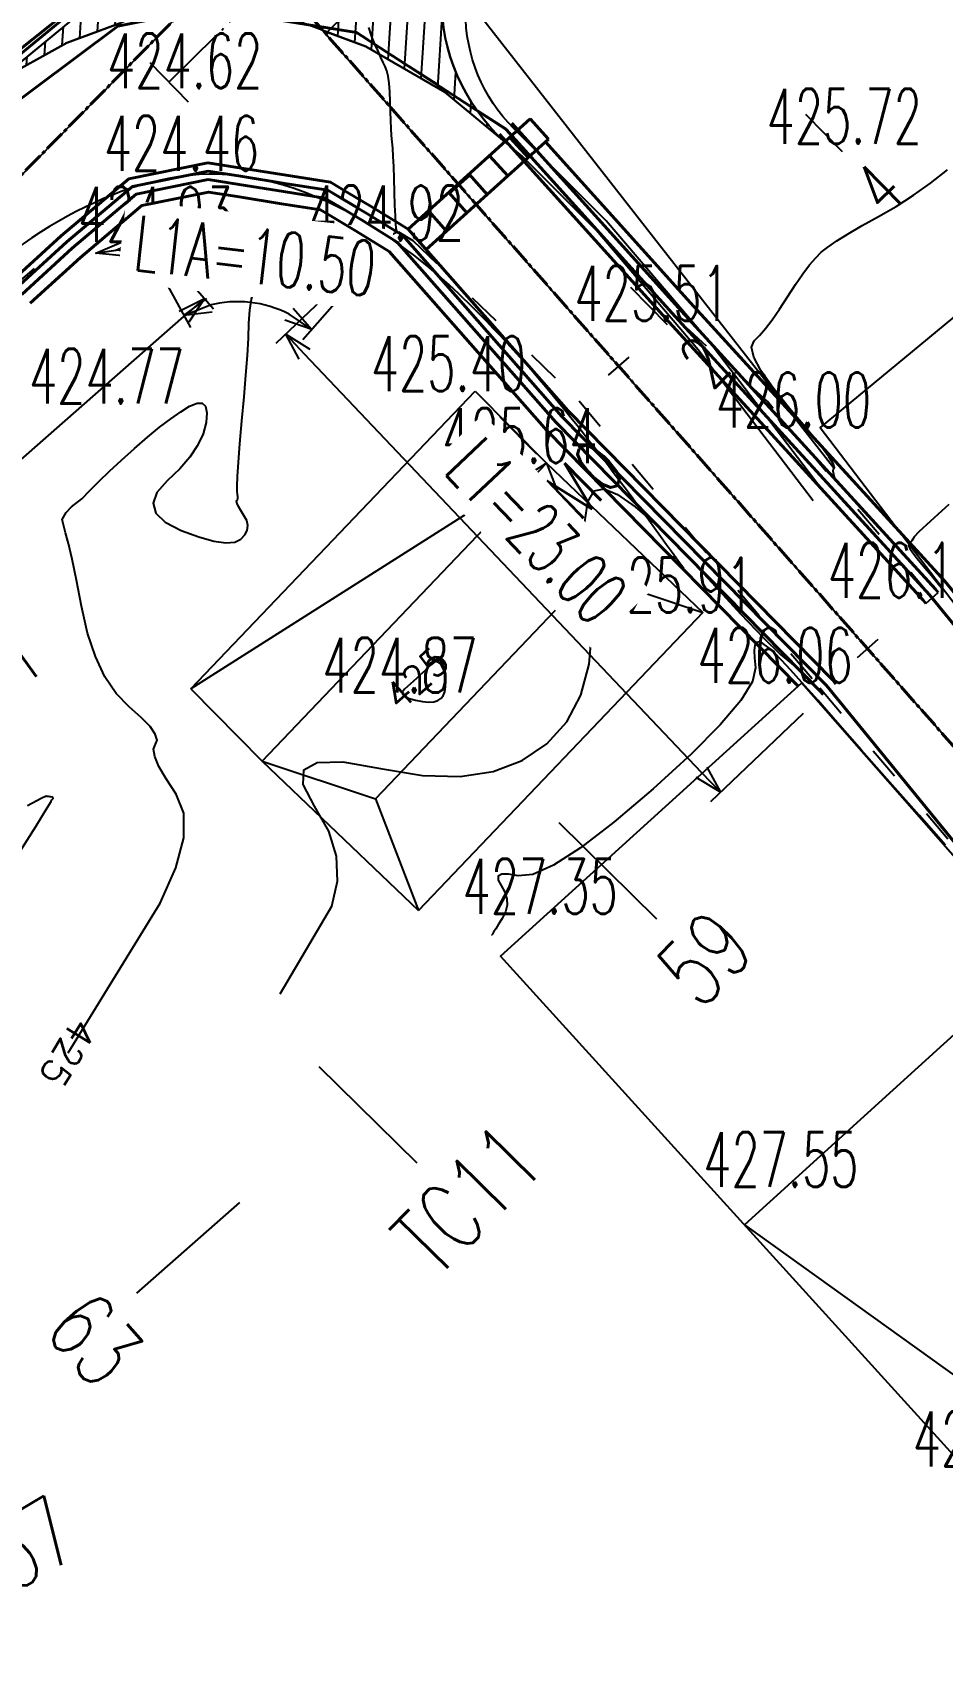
# Model space of a CAD drawing. Header units: centimetres. Extents: x 556321 to 560034, y 1839250 to 1840516.
# Drawn here: x 557188.5 to 557221.6, y 1839309.8 to 1839369.5 of the extents above; entities that cross this region are included whole.
import ezdxf
from ezdxf.enums import TextEntityAlignment as Align

# ---------------------------------------------------------------- set-up
doc = ezdxf.new("R2010")
doc.units = ezdxf.units.CM
doc.header["$MEASUREMENT"] = 0
for name, pattern in [('ACAD_ISO03W100', [30, 12, -18]), ('ACAD_ISO04W100', [30, 24, -3, 0, -3]), ('CENTER2', [1.125, 0.75, -0.125, 0.125, -0.125])]:
    doc.linetypes.add(name, pattern=pattern)
for name, color, linetype in [('4', 21, 'Continuous'), ('bo via', 23, 'Continuous'), ('bovia', 1, 'Continuous'), ('CAO DO AN', 6, 'Continuous'), ('cao do Hien Trang', 6, 'Continuous'), ('cao do3', 2, 'Continuous'), ('DO', 1, 'Continuous'), ('Duong nhua Cu', 33, 'Continuous'), ('ENTPLINETUYEN', 1, 'Continuous'), ('H1_DongMuc', 3, 'Continuous'), ('H1_DongMuc_Con', 3, 'Continuous'), ('Line1', 40, 'Continuous'), ('pha1', 4, 'Continuous'), ('sh', 4, 'Continuous'), ('SH1', 4, 'Continuous'), ('T', 20, 'Continuous'), ('ThongSoTuyen_TuyenPDP', 7, 'Continuous'), ('Tim tuyen', 1, 'Continuous'), ('TUYEN', 7, 'Continuous'), ('vuot', 7, 'Continuous')]:
    doc.layers.add(name, color=color, linetype=linetype)
doc.styles.add('2D', font='vnsimple.shx', dxfattribs={"width": 0.6})
doc.styles.get("Standard").update_dxf_attribs({"font": 'Vnsimple.shx', "width": 0.7, "height": 2})
doc.linetypes.add('FENCELINE2', pattern='A,0.25,-0.1,[132,ltypeshp.shx,S=0.1,R=0,X=-0.1,Y=0],-0.1,1', length=1.45)
doc.linetypes.add('HANG RAO GAI', pattern='A,0.5,-0.2,["X",Standard,S=0.1,R=0,X=-0.1,Y=-0.05],-0.2', length=0.9)
doc.linetypes.add('ZIGZAG', pattern='A,0.0001,-0.2,[131,ltypeshp.shx,S=0.2,R=0,X=-0.2,Y=0],-0.4,[131,ltypeshp.shx,S=0.2,R=180,X=0.2,Y=0],-0.2', length=0.8001)
doc.dimstyles.new('D1000 bv', dxfattribs={"dimtxt": 2, "dimasz": 1, "dimexe": 0.5, "dimexo": 1, "dimgap": 0.7, "dimtad": 1, "dimzin": 0, "dimdsep": 46, "dimtxsty": '2D', "dimblk": 'OPEN30', "dimcen": 0, "dimdle": 0.7, "dimclrd": 7, "dimclre": 7, "dimclrt": 3, "dimadec": 0, "dimazin": 2, "dimtfac": 0.3478260869565218, "dimtix": 1, "dimtofl": 0, "dimtmove": 0, "dimatfit": 3, "dimldrblk": 'OPEN30', "dimfxl": 0, "dimtolj": 1, "dimtzin": 0, "dimarcsym": 0})
doc.dimstyles.get("Standard").update_dxf_attribs({"dimtxt": 0.18, "dimasz": 0.18, "dimexe": 0.18, "dimexo": 0.0625, "dimgap": 0.09, "dimtad": 0, "dimtih": 1, "dimtoh": 1, "dimdec": 4, "dimzin": 0, "dimdsep": 46, "dimtxsty": 'Standard', "dimcen": 0.09, "dimadec": 0, "dimazin": 0, "dimtfac": 1, "dimtdec": 4, "dimtofl": 0, "dimtmove": 0, "dimatfit": 3, "dimfxl": 0, "dimtolj": 1, "dimtzin": 0, "dimarcsym": 0})
pattern_1 = [(45, (1641.697914564794, 1656.861475719962), (-0.4419417382415922, 0.4419417382415922), [])]

# ---------------------------------------------------------------- blocks, each defined once
blk = doc.blocks.new('A$C3D6C2CD6')
at = {"layer": 'sh'}
h = blk.add_hatch(dxfattribs=at)
h.set_pattern_fill('ANSI31', color=256, scale=0.00839999999999212, angle=1.579630421162573, style=0)
h.set_pattern_definition([(46.57963042116253, (4.012626873162276, 1.052847319705961), (-0.001525293744041886, 0.001443426130558267), [])])
edge = h.paths.add_edge_path()
edge.add_ellipse((4.012626873162276, 1.052847319705961), major_axis=(-0.4908092437319648, 0.5052624525884373), ratio=0.9999999999974074, start_angle=0, end_angle=360)
for q in [(-3.656998615042539e-06, 1.11107142880428, -8.57399033005984), (8.000867551152282, 0.9949771124690869, -8.57399033005984)]:
    blk.add_line((4.012626873162276, 1.052847319705961, -8.573990330059832), q, dxfattribs=at)
for centre, major_axis, ratio, start_param, end_param in [((1.009623746465309, 1.096421523799108, -8.573990330059758), (-0.7035553362928466, 0.724273430638844), 0.9999999999982815, -0.7853981633998206, 2.356194490189973), ((4.012626873162276, 1.052847319705961, -8.573990330059758), (-0.4908092437319648, 0.5052624525884373), 0.9999999999974074, 3.926990816988537, 10.21017612416812), ((6.991240147692452, 1.009627017474486, -8.573990330059758), (-0.7035553362928466, 0.724273430638844), 0.9999999999982815, 2.356194490189972, 5.497787143779766)]:
    blk.add_ellipse(centre, major_axis=major_axis, ratio=ratio, start_param=start_param, end_param=end_param, dxfattribs=at)
blk = doc.blocks.new('A$C544F6FAA')
at = {"layer": 'ENTPLINETUYEN'}
h = blk.add_hatch(dxfattribs=at)
h.set_pattern_fill('ANSI31', color=8, scale=5, style=0)
h.set_pattern_definition(pattern_1)
edge = h.paths.add_edge_path()
edge.add_line((10.64333879270043, 5.648605079811205), (10.72389121938932, 6.741161344528109))
edge.add_line((10.72389121938932, 6.741161344528109), (7.536358880558964, 6.730960062587883))
edge.add_arc((4.539542526181133, 6.869132918583103), 3.000000000000052, 268.1899538705258, 357.3601589568332, ccw=False)
edge.add_line((4.444784495844942, 3.870629806080615), (-4.690227078998532, 4.159312415853719))
edge.add_line((-4.690227078998532, 4.159312415853719), (-1.849575852407725, 3.528139222536993))
edge.add_line((-1.849575852407725, 3.528139222536993), (0.1421215856862545, 2.76311210558174))
edge.add_line((0.1421215856862545, 2.76311210558174), (12.75535811243844, 3.504998041236377))
edge.add_arc((12.63792497720317, 5.501547429242773), 1.999999999999976, 175.7833032152119, 273.36614761296295, ccw=False)
h = blk.add_hatch(dxfattribs=at)
h.set_pattern_fill('ANSI31', color=8, scale=5, style=0)
h.set_pattern_definition(pattern_1)
h.paths.add_polyline_path([(13.89452046565202, 3.572001345779199), (-4.690227078999442, 4.159312415854401), (-1.849575852410453, 3.528139222536765), (0.1421215856857998, 2.76311210558174)])
edge = h.paths.add_edge_path()
edge.add_line((14.29961084007482, -1.91367761266315), (5.529731086100583, -2.429504809993432))
edge.add_line((5.529731086100583, -2.429504809993432), (6.240803842757032, -3.760424973832869))
edge.add_line((6.240803842757032, -3.760424973832869), (7.310402133727166, -6.908342356993444))
edge.add_line((7.310402133727166, -6.908342356993444), (7.795864872309267, -9.99066763944711))
edge.add_arc((14.71062681339777, -8.901600470685935), 6.999999999999963, 93.36614761295868, 188.9504952909522, ccw=False)
at = {"layer": 'DO', "color": 1}
for p, q in [((-3.867248084326775, 4.488645894580031), (2.843834894340489, 4.17418196504309)), ((-4.690227078996713, 4.159312415853719), (4.444784495844942, 3.870629806080615))]:
    blk.add_line(p, q, dxfattribs=at)
at = {"layer": 'DO', "color": 8}
for points in [[(10.64333879270043, 5.648605079811205), (10.72389121938932, 6.741161344528109), (7.536358880558964, 6.730960062587883, -0.40997802505858), (4.444784495844942, 3.870629806080615), (-4.690227078998532, 4.159312415853719), (-1.849575852407725, 3.528139222536993), (0.1421215856862545, 2.76311210558174), (12.75535811243844, 3.504998041236377, -0.453529862698239)], [(14.29961084007482, -1.91367761266315), (5.529731086100583, -2.429504809993432), (6.240803842757032, -3.760424973832869), (7.310402133727166, -6.908342356993444), (7.795864872309267, -9.99066763944711, -0.4430572984944788)]]:
    blk.add_lwpolyline(points, format="xyb", close=True, dxfattribs=at)
at = {"layer": 'DO', "color": 1}
blk.add_lwpolyline([(7.558814876458882, -26.94650314947398), (8.043895129131442, -20.04566589735555), (8.12451795507468, -14.32226788230105), (7.879041888803158, -10.51877948095944), (7.310402133727393, -6.908342356993899), (6.240803842757032, -3.760424973832187), (4.886254938678121, -1.2251057220858), (3.079176045700933, 0.9563316338528693), (0.6969613847288656, 2.549993645058748), (-1.849575852409771, 3.528139222536765), (-4.690227078996713, 4.159312415853719), (-6.80411292178087, 4.400952338416118), (-8.754125833862417, 4.481797509883108), (-11.00265425937005, 4.437198359587228), (-13.98011423978414, 4.207678398960525), (-18.78079530878017, 3.612218752610033)], dxfattribs=at)
blk.add_lwpolyline([(8.05758416047047, -26.98156311705111), (8.543647961551414, -20.06673373175795), (8.624745044368865, -14.30966831766932), (8.318349464006815, -9.562272557944198, -0.415884032340441), (13.95359283623498, -3.186190075565719), (22.25680602018042, -2.697811294366602, -0.0161325765501071), (38.76632143592469, -2.260404873631131, -0.0161325765501071)], format="xyb", dxfattribs=at)
blk.add_arc((14.71062681339845, -8.90160047068548), 7, 93.36614761296644, 188.9504952909467, dxfattribs=at)
blk.add_spline([(2.386109505800732, -25.68102136460311, 413.588), (2.93940434879346, -14.19408383471978, 413.126), (2.48584893983957, -10.35856398854708, 412.918), (-1.117728545846376, -3.479503783619521, 412.459), (-6.35794020528715, -1.148708476349839, 412.172), (-18.55893563653513, -1.6256356062338, 411.747)], degree=3, dxfattribs=at)
at = {"layer": 'sh', "linetype": 'FENCELINE2'}
blk.add_line((-11.36981752069482, 4.89410362197259, 412.134), (5.41658871299137, 4.075117779629409, 412.807), dxfattribs=at)
at = {"layer": 'sh', "color": 4, "linetype": 'HANG RAO GAI'}
blk.add_line((8.90275000529823, -26.54479888619198, 0.9689999999999941), (10.24535067036209, -3.37843090279307, 0.9689999999999941), dxfattribs=at)
at = {"layer": 'Tim tuyen', "color": 3}
blk.add_line((-0.05871656761769373, 0.9982746940031575), (0.05871656761769373, -0.9982746940031575), dxfattribs=at)
blk.add_line((-0.05871656761769373, 0.9982746940031575), (0.05871656761769373, -0.9982746940031575), dxfattribs=at)
at = {"layer": 'Tim tuyen', "color": 1}
for p, q in [((16.75153232120647, -18.097631471868), (16.63997084273296, -16.20090955326191)), ((1.118550613117122, -19.01713292076101), (1.006989134643618, -17.12041100215492)), ((7.806991062938323, -18.62373191772258), (7.695429584464819, -16.72700999911649))]:
    blk.add_line(p, q, dxfattribs=at)
at = {"layer": 'TUYEN', "color": 3, "linetype": 'ACAD_ISO04W100', "ltscale": 0.1}
blk.add_lwpolyline([(0, 0), (22.02193974970965, 1.295287481646255, -0.01627989428378097), (38.94258471634904, 1.738598878489256, -0.01627989428378097)], format="xyb", dxfattribs=at)
at = {"layer": 'sh', "xscale": 0.249999999999941, "yscale": 0.249999999999941, "zscale": 0.249999999999941, "rotation": 301.9987403189091}
blk.add_blockref('A$C3D6C2CD6', (-4.415349092224687, -3.776980722385588, 1.930497582514917), dxfattribs=at)
at = {"layer": 'Tim tuyen', "color": 1, "width": 0.7}
for s, p in [('4', (16.91887453891695, -20.94271434977713)), ('2', (7.974333280648807, -21.46881479563172)), ('KM0', (1.285892830827606, -21.86221579867015))]:
    blk.add_text(s, height=1.9, rotation=3.366147612966454, dxfattribs=at).set_placement(p, align=Align.CENTER)
blk = doc.blocks.new('_Open30')
at = {"color": 0, "linetype": 'ByBlock', "lineweight": -2}
for p, q in [((-1, 0.26794919), (0, 0)), ((0, 0), (-1, -0.26794919)), ((0, 0), (-1, 0))]:
    blk.add_line(p, q, dxfattribs=at)
blk = doc.blocks.new('*D98')
at = {"layer": 'bo via', "color": 7, "lineweight": -2, "transparency": 16777216}
for p, q in [((557192.4238943018, 1839362.445840208), (557195.0468030627, 1839359.453747659)), ((557174.4146683647, 1839342.032255222), (557193.9652322116, 1839359.170543679)), ((557171.3693802771, 1839343.989168703), (557173.992289038, 1839340.997076154))]:
    blk.add_line(p, q, dxfattribs=at)
at = {"layer": 'Defpoints', "color": 0, "lineweight": -2, "transparency": 16777216}
for p in [(557191.7647027774, 1839363.197815297, 427.4431), (557194.7172073005, 1839359.829735203), (557170.7101887527, 1839344.741143791, 427.4431)]:
    blk.add_point(p, dxfattribs=at)
at = {"layer": 'bo via', "color": 7, "lineweight": -2, "transparency": 16777216}
for p, rotation in [((557194.7172073005, 1839359.829735203), 41.23824295753701), ((557173.6626932758, 1839341.373063698), 221.238242957537)]:
    blk.add_blockref('_Open30', p, dxfattribs=dict(at, rotation=rotation))
at = {"layer": 'bo via', "color": 3, "transparency": 16777216, "insert": (557183.0693246964, 1839351.879757101), "char_height": 2, "attachment_point": 5, "rotation": 41.23824295753702, "style": '2D', "bg_fill": 3, "box_fill_scale": 1.25, "bg_fill_color": 256, "bg_fill_true_color": 13158600, "bg_fill_transparency": 0}
blk.add_mtext('\\A1;L1=28.00', dxfattribs=at)
blk = doc.blocks.new('*D99')
at = {"layer": 'bo via', "color": 7, "lineweight": -2, "transparency": 16777216}
for p, q in [((557200.6904400229, 1839361.395419972), (557197.3101571237, 1839358.186699789)), ((557212.819143175, 1839342.574741266), (557198.3612553233, 1839357.805658354)), ((557216.5252518458, 1839344.713958028), (557213.1449689467, 1839341.505237846))]:
    blk.add_line(p, q, dxfattribs=at)
at = {"layer": 'Defpoints', "color": 0, "lineweight": -2, "transparency": 16777216}
for p in [(557201.4157124504, 1839362.083881957), (557197.6727933376, 1839358.530930782), (557217.2505242734, 1839345.402420014)]:
    blk.add_point(p, dxfattribs=at)
at = {"layer": 'bo via', "color": 7, "lineweight": -2, "transparency": 16777216}
for p, rotation in [((557197.6727933376, 1839358.530930782), 133.5084846788418), ((557213.5076051606, 1839341.849468838), 313.5084846788418)]:
    blk.add_blockref('_Open30', p, dxfattribs=dict(at, rotation=rotation))
at = {"layer": 'bo via', "color": 3, "transparency": 16777216, "insert": (557206.8231623761, 1839351.360585185), "char_height": 2, "attachment_point": 5, "rotation": 313.5084846788418, "style": '2D', "bg_fill": 3, "box_fill_scale": 1.25, "bg_fill_color": 256, "bg_fill_true_color": 13158600, "bg_fill_transparency": 0}
blk.add_mtext('\\A1;L1=23.00', dxfattribs=at)
blk = doc.blocks.new('*D100')
at = {"layer": 'bo via', "color": 7, "lineweight": -2, "transparency": 16777216}
for p, q in [((557192.3255701629, 1839362.21051005), (557194.2030289964, 1839358.77449095)), ((557200.8758377632, 1839361.259852161), (557198.2894958182, 1839358.320138864))]:
    blk.add_line(p, q, dxfattribs=at)
blk.add_arc((557195.921782501, 1839355.628925377), 4.084507830150306, 62.721734449156, 104.5895661877161, dxfattribs=at)
at = {"layer": 'Defpoints', "color": 0, "lineweight": -2, "transparency": 16777216}
blk.add_point((557195.921782501, 1839355.628925377, 427.4431), dxfattribs=at)
at = {"layer": 'bo via', "color": 7, "lineweight": -2, "transparency": 16777216}
for p, rotation in [((557193.9632815071, 1839359.213263261), 201.6209948209561), ((557198.619766169, 1839358.695533982), 325.690305815916)]:
    blk.add_blockref('_Open30', p, dxfattribs=dict(at, rotation=rotation))
at = {"layer": 'bo via', "color": 3, "transparency": 16777216, "insert": (557196.5609917389, 1839361.37800725), "char_height": 2, "attachment_point": 5, "rotation": 353.6556503185647, "style": '2D', "bg_fill": 3, "box_fill_scale": 1.25, "bg_fill_color": 256, "bg_fill_true_color": 13158600, "bg_fill_transparency": 0}
blk.add_mtext('\\A1;L1A=10.50', dxfattribs=at)
at = {"layer": 'Defpoints', "color": 0, "lineweight": -2, "transparency": 16777216}
for p in [(557191.8460751844, 1839363.088054674, 427.4431), (557201.5363784649, 1839362.010642399, 427.4431), (557197.1846387867, 1839359.513304119)]:
    blk.add_point(p, dxfattribs=at)
blk = doc.blocks.new('A$C60531E53')
at = {"layer": '4'}
blk.add_hatch(color=256, dxfattribs=at).paths.add_polyline_path([(-0.2401799543149536, 0, 1), (0.2401799543149536, 0, 1)])
blk.add_circle((0, 0), 0.2401799543149536, dxfattribs=at)
for points in [[(-2.897110797605819, 0), (1.220780834732068, 0)], [(-2.191728709441122, 0), (1.926162922896765, 0)], [(2.173985659223035, 0), (-1.943905973114852, 0)], [(2.917498102954596, 0), (-1.200393529383291, 0)]]:
    blk.add_leader(points, dimstyle='Standard', override={"dimasz": 2, "dimgap": 0.09, "dimtad": 0, "dimldrblk": 'Open30'}, dxfattribs=at)

msp = doc.modelspace()

# ---------------------------------------------------------------- linework, layer by layer
at = {"layer": 'bovia', "color": 6, "lineweight": 40}
for p, q in [((557207.2426957686, 1839365.632287108, 427.4431), (557206.579468825, 1839366.367290524, 427.4431)), ((557206.5002680756, 1839364.962360903, 427.4431), (557205.837041132, 1839365.697364319, 427.4431)), ((557205.7578403826, 1839364.292434697, 427.4431), (557205.094613439, 1839365.027438113, 427.4431)), ((557205.0154126897, 1839363.622508492, 427.4431), (557204.3521857461, 1839364.357511908, 427.4431)), ((557204.2729849967, 1839362.952582286, 427.4431), (557203.6097580531, 1839363.687585702, 427.4431))]:
    msp.add_line(p, q, dxfattribs=at)
at = {"layer": 'cao do Hien Trang', "color": 3, "lineweight": -2}
for centre in [(557193.4195344432, 1839367.706819615, 424.591), (557194.9654716155, 1839367.483306172, 424.624), (557205.707046862, 1839366.006412735, 425.2), (557192.0884680864, 1839363.924313521, 424.347), (557194.845206398, 1839364.481408559, 424.463), (557203.9518729651, 1839363.91555607, 425.067), (557199.2010513637, 1839363.791072675, 424.745), (557193.9074186548, 1839361.897130295, 424.927), (557202.3079333345, 1839361.940617213, 424.919), (557211.9866360351, 1839359.01817234, 425.514), (557210.4277450219, 1839357.922275991, 425.5), (557204.5720648044, 1839356.457551037, 425.4), (557208.3606628128, 1839356.100151917, 425.324), (557215.216349772, 1839356.081894904, 425.701), (557217.139689331, 1839355.132064424, 425.996), (557207.1738899807, 1839353.833897906, 425.638), (557212.8659574322, 1839348.396787173, 425.909), (557221.2165984239, 1839348.934966535, 426.096), (557219.0564662267, 1839347.241911046, 426.104), (557216.4679995405, 1839345.836899938, 426.061), (557217.1313592207, 1839345.647400771, 425.942)]:
    msp.add_circle(centre, 0, dxfattribs=at)
at = {"layer": 'cao do3', "color": 6, "lineweight": -2}
for centre in [(557218.9886548282, 1839365.46740321, 425.722), (557192.1210586923, 1839356.002070385, 424.7664), (557202.8101940522, 1839345.478649588, 424.8664000000001), (557207.9149847431, 1839337.42325288, 427.3534), (557216.6814960411, 1839327.47605685, 427.5545)]:
    msp.add_circle(centre, 0, dxfattribs=at)
at = {"layer": 'Duong nhua Cu', "color": 8, "linetype": 'ACAD_ISO03W100', "ltscale": 0.1, "elevation": 428.165}
msp.add_lwpolyline([(557262.1215716586, 1839339.412701445), (557248.8817038322, 1839327.143743996), (557244.0948537807, 1839322.78057272), (557243.728172085, 1839322.837048681), (557242.8800588357, 1839323.39563299), (557238.0090080414, 1839329.051572931), (557229.5757568758, 1839338.713173201), (557221.2165984239, 1839348.934966535), (557215.216349772, 1839356.081894904), (557211.9866360351, 1839359.01817234), (557205.707046862, 1839366.006412735), (557200.245088255, 1839369.527942115), (557194.7941143864, 1839370.407195141), (557191.5568847044, 1839369.759700749), (557183.9812784309, 1839364.113260314)], dxfattribs=at)
at = {"layer": 'H1_DongMuc', "color": 5, "lineweight": -2, "elevation": 425}
for points in [[(557189.7411232817, 1839332.360931692), (557193.095358995, 1839337.809269852), (557193.6678436372, 1839339.09820218), (557193.9560041814, 1839340.18985556), (557193.9598406277, 1839341.08422999), (557193.6793529761, 1839341.781325471), (557193.3111364306, 1839342.332654221), (557193.051786195, 1839342.789728458), (557192.9013022698, 1839343.152548183), (557192.8596846547, 1839343.421113397), (557192.9269333497, 1839343.595424098), (557192.9859685911, 1839343.752011999), (557192.9197106152, 1839343.967408811), (557192.728159422, 1839344.241614536), (557192.4113150116, 1839344.574629173), (557191.9691773837, 1839344.966452722), (557191.495870746, 1839345.449752075), (557191.0855193058, 1839346.057194125), (557190.7381230629, 1839346.788778873), (557190.4536820176, 1839347.644506317), (557190.2321961698, 1839348.624376459), (557190.0532994145, 1839349.572467487), (557189.8966256466, 1839350.332857587), (557189.7621748664, 1839350.90554676), (557189.6499470735, 1839351.290535007), (557189.5248773819, 1839351.779952323), (557189.6798138933, 1839352.041015578), (557189.8695921355, 1839352.248414785), (557190.2459319667, 1839352.531117135), (557190.5359491833, 1839352.840320938), (557190.8722835884, 1839353.17843106), (557191.254935182, 1839353.545447501), (557191.6839039645, 1839353.941370262), (557192.1591899353, 1839354.366199343), (557192.6384183922, 1839354.779171461), (557193.0792146327, 1839355.139523338), (557193.4815786569, 1839355.447254971), (557193.8455104649, 1839355.702366361), (557194.1710100564, 1839355.904857509), (557194.439952618, 1839356.022257324), (557194.6342133363, 1839356.022094714), (557194.7537922113, 1839355.904369681), (557194.7986892427, 1839355.669082223), (557194.7689044309, 1839355.316232341), (557194.6586468142, 1839354.901836133), (557194.4621254313, 1839354.481909696), (557194.1793402819, 1839354.056453029), (557193.8102913662, 1839353.625466133), (557193.3549786843, 1839353.188949007), (557192.9763726508, 1839352.765449421), (557192.8374436804, 1839352.373515144), (557192.9381917733, 1839352.013146175), (557193.2786169294, 1839351.684342514), (557193.8587191487, 1839351.387104162), (557194.5059628151, 1839351.149037978), (557195.0478123126, 1839350.99775082), (557195.4842676412, 1839350.933242688), (557195.8153288009, 1839350.955513584), (557196.0409957918, 1839351.064563505), (557196.18379191, 1839351.221272781), (557196.2662404517, 1839351.386521735), (557196.2883414172, 1839351.56031037), (557196.2500948064, 1839351.742638685), (557196.1515006192, 1839351.93350668), (557196.0380346206, 1839352.111090804), (557195.9551725754, 1839352.253567509), (557195.9029144837, 1839352.360936794), (557195.8812603452, 1839352.433198658), (557195.8902101604, 1839352.470353103), (557195.9102284955, 1839352.499357851), (557195.9217799167, 1839352.547170627), (557195.9248644245, 1839352.613791431), (557195.9194820186, 1839352.699220262), (557195.9056326991, 1839352.80345712), (557195.8980974302, 1839352.997176453), (557195.9116571757, 1839353.351052709), (557195.9463119358, 1839353.865085887), (557196.0020617106, 1839354.539275988), (557196.0789064998, 1839355.373623012), (557196.1589658963, 1839356.247550889), (557196.2243594927, 1839357.040483552), (557196.2750872888, 1839357.752421), (557196.3111492848, 1839358.383363234), (557196.3325454807, 1839358.933310254), (557196.3615399519, 1839359.406213068), (557196.420396774, 1839359.806022685), (557196.509115947, 1839360.132739106), (557196.6276974708, 1839360.386362331), (557196.7761413455, 1839360.566892359), (557196.9331800933, 1839360.706260231), (557197.0775462366, 1839360.836396986), (557197.2092397752, 1839360.957302625), (557197.3282607092, 1839361.068977148), (557197.4346090385, 1839361.171420555), (557197.5540242617, 1839361.267206416), (557197.7122458771, 1839361.358908303), (557197.909273885, 1839361.446526214), (557198.145108285, 1839361.530060152), (557198.4197490774, 1839361.609510115), (557198.7023182542, 1839361.676835403), (557198.961937807, 1839361.723995318), (557199.1986077363, 1839361.750989859), (557199.4123280416, 1839361.757819025), (557199.6030987233, 1839361.744482818), (557199.7987744414, 1839361.733747963), (557200.0272098554, 1839361.748381183), (557200.2884049658, 1839361.788382481), (557200.5823597725, 1839361.853751855), (557200.9090742753, 1839361.944489306), (557201.2159676955, 1839362.041017786), (557201.4504592537, 1839362.123760245), (557201.6125489502, 1839362.192716684), (557201.7022367851, 1839362.247887102), (557201.7195227582, 1839362.289271501), (557201.701154549, 1839362.373480396), (557201.6838798376, 1839362.557124305), (557201.6676986238, 1839362.840203227), (557201.6526109078, 1839363.222717162), (557201.6386166894, 1839363.704666112), (557201.624292203, 1839364.203381277), (557201.608213683, 1839364.63619386), (557201.5903811295, 1839365.00310386), (557201.5707945424, 1839365.304111279), (557201.5494539218, 1839365.539216116), (557201.5287460363, 1839365.759480751), (557201.5110576549, 1839366.015967564), (557201.496388777, 1839366.308676556), (557201.4847394032, 1839366.637607726), (557201.4761095332, 1839367.002761074), (557201.4629609601, 1839367.360333146), (557201.4377554768, 1839367.666520486), (557201.4004930834, 1839367.921323094), (557201.3511737799, 1839368.12474097), (557201.2897975661, 1839368.276774115), (557201.2163800324, 1839368.422639712), (557201.1309367685, 1839368.607554943), (557201.0334677746, 1839368.83151981), (557200.9239730507, 1839369.094534311), (557200.8024525966, 1839369.396598448), (557200.6966542818, 1839369.693944109)], [(557202.4332268432, 1839345.993915049), (557202.3234357421, 1839345.893168638), (557202.213654296, 1839345.793569834), (557202.103882505, 1839345.695118637), (557201.994120369, 1839345.597815047), (557201.9226326502, 1839345.504556807), (557201.927684111, 1839345.418241661), (557202.0092747513, 1839345.338869609), (557202.1674045708, 1839345.26644065), (557202.40207357, 1839345.200954785), (557202.6573907043, 1839345.153666247), (557202.8774649295, 1839345.135829272), (557203.062296246, 1839345.147443858), (557203.2118846533, 1839345.188510006), (557203.3262301516, 1839345.259027716), (557203.4096203649, 1839345.363345246), (557203.4663429168, 1839345.505810854), (557203.4963978075, 1839345.686424539), (557203.4997850368, 1839345.905186303), (557203.4765046048, 1839346.162096145), (557203.4322032206, 1839346.400480094), (557203.3725275934, 1839346.563664177), (557203.2974777231, 1839346.651648395), (557203.2070536098, 1839346.664432748), (557203.1012552534, 1839346.602017235), (557202.988137765, 1839346.501756553), (557202.8757562554, 1839346.401005395), (557202.7641107246, 1839346.299763761), (557202.6532011726, 1839346.198031652), (557202.5430275993, 1839346.095809068), (557202.4332268432, 1839345.993915049)]]:
    msp.add_lwpolyline(points, dxfattribs=at)
at = {"layer": 'H1_DongMuc_Con', "color": 8, "lineweight": -2}
for points, elevation in [([(557217.6718964825, 1839353.258923589), (557217.6705520792, 1839353.263103912), (557217.6337613573, 1839353.416139946), (557217.6199304606, 1839353.536422065), (557217.6290593889, 1839353.623950268), (557217.6611481422, 1839353.678724557), (557217.6305912883, 1839353.795417242), (557217.4517833948, 1839354.068700633), (557217.1247244618, 1839354.49857473), (557216.6494144894, 1839355.085039535), (557216.0258534773, 1839355.828095045), (557215.4162110699, 1839356.583417107), (557214.9826569116, 1839357.206681566), (557214.7251910021, 1839357.69788842), (557214.6438133416, 1839358.05703767), (557214.7385239301, 1839358.284129317), (557214.9330680775, 1839358.477120305), (557215.1511910938, 1839358.73396758), (557215.3928929793, 1839359.054671141), (557215.6581737339, 1839359.439230989), (557215.9470333573, 1839359.887647123), (557216.2369894304, 1839360.337029565), (557216.5055595328, 1839360.724488335), (557216.7527436649, 1839361.050023434), (557216.9785418268, 1839361.313634861), (557217.1829540182, 1839361.515322617), (557217.4213589767, 1839361.703892321), (557217.7491354399, 1839361.928149592), (557218.1662834075, 1839362.188094431), (557218.6728028797, 1839362.483726838), (557219.2686938563, 1839362.815046812), (557219.9061311501, 1839363.18298181), (557220.5372895731, 1839363.588459286), (557221.1621691257, 1839364.031479239), (557221.7807698079, 1839364.512041672)], 426), ([(557197.4635085376, 1839334.511998739), (557199.3523630864, 1839337.702037331), (557199.5612624477, 1839338.613658342), (557199.526434065, 1839339.525413025), (557199.2478779382, 1839340.43730138), (557198.7255940675, 1839341.349323408), (557198.3062968004, 1839342.133750825), (557198.336700485, 1839342.662855345), (557198.8168051209, 1839342.93663697), (557199.7466107085, 1839342.9550957), (557201.1261172476, 1839342.718231534), (557202.652109202, 1839342.462487838), (557204.0213710349, 1839342.42430798), (557205.2339027467, 1839342.603691958), (557206.2897043373, 1839343.000639774), (557207.1887758065, 1839343.615151427), (557207.9069857844, 1839344.420077194), (557208.4202029009, 1839345.388267352), (557208.7284271563, 1839346.519721903), (557208.8316585503, 1839347.814440844), (557208.729897083, 1839349.272424177), (557208.5880928274, 1839350.649248398), (557208.5711958557, 1839351.700490002), (557208.6792061687, 1839352.42614899), (557208.912123766, 1839352.826225361), (557209.2699486476, 1839352.900719117), (557209.7633423297, 1839352.693445773), (557210.4029663284, 1839352.248220847), (557211.1888206438, 1839351.56504434), (557212.120905276, 1839350.64391625), (557213.1992202249, 1839349.48483658), (557214.2436865729, 1839348.341795088), (557215.0742254024, 1839347.468781538), (557215.6908367136, 1839346.865795929), (557216.0935205065, 1839346.532838261), (557216.2001519356, 1839346.497288255)], 426), ([(557221.826260369, 1839352.330706215), (557221.1601185721, 1839351.725630692), (557220.7403317979, 1839351.330469081), (557220.5669000464, 1839351.145221381), (557220.5186164399, 1839351.070267505), (557220.4742741, 1839351.005987368), (557220.433873027, 1839350.952380967), (557220.3974132207, 1839350.909448305), (557220.3648946811, 1839350.87718938), (557220.361513183, 1839350.824574149), (557220.4124645009, 1839350.720572567), (557220.5177486348, 1839350.565184636), (557220.6773655846, 1839350.358410355), (557220.8913153505, 1839350.100249723), (557221.1907835867, 1839349.741419039), (557221.6069559476, 1839349.232634599)], 427), ([(557221.7099005838, 1839339.919805629), (557220.7416529052, 1839341.018455948), (557219.6818097439, 1839342.221037923), (557218.6522803833, 1839343.388372319), (557217.7749741068, 1839344.381279898), (557217.0498909143, 1839345.199760661), (557216.477030806, 1839345.843814608), (557216.0563937819, 1839346.313441739), (557215.7353465292, 1839346.659919717), (557215.4612557353, 1839346.934526203), (557215.2341214004, 1839347.1372612), (557215.0539435244, 1839347.268124706), (557214.9207221072, 1839347.32711672), (557214.8272868234, 1839347.307664901), (557214.7664673473, 1839347.203196902), (557214.738263679, 1839347.013712724), (557214.7426758186, 1839346.739212367), (557214.779703766, 1839346.379695831), (557214.6732371548, 1839345.881739303), (557214.2471656187, 1839345.19191897), (557213.5014891578, 1839344.310234831), (557212.4362077719, 1839343.236686887), (557211.0513214611, 1839341.971275138), (557209.6192085721, 1839340.755584348), (557208.4122474514, 1839339.831199286), (557207.4304380991, 1839339.19811995), (557206.6737805151, 1839338.856346341), (557206.1422746996, 1839338.805878457), (557205.7820577564, 1839338.867728462), (557205.5392667894, 1839338.862908516), (557205.4139017988, 1839338.791418619), (557205.4059627844, 1839338.653258772), (557205.5154497463, 1839338.448428974), (557205.6518285847, 1839338.210281652), (557205.7245652, 1839337.972169235), (557205.7336595922, 1839337.734091723), (557205.6791117613, 1839337.496049115), (557205.5609217073, 1839337.258041413), (557205.4259116583, 1839337.043850187), (557205.3209038425, 1839336.877257012), (557205.2458982597, 1839336.758261886), (557205.2008949101, 1839336.686864811), (557205.1858937936, 1839336.663065786), (557205.1858937936, 1839336.663065786)], 427), ([(557187.8532945352, 1839339.471069492), (557188.5630311422, 1839340.603025909), (557188.9872821517, 1839341.284452491), (557189.1260475635, 1839341.515349238), (557189.124972484, 1839341.523035692), (557189.1297020189, 1839341.534831396), (557189.1402361688, 1839341.550736348), (557189.1565749332, 1839341.57075055), (557189.1787183124, 1839341.594874002), (557189.1964376312, 1839341.61913358), (557189.1995042142, 1839341.639556164), (557189.1879180615, 1839341.656141753), (557189.1616791731, 1839341.668890347), (557189.1207875493, 1839341.677801947), (557189.074980457, 1839341.684445394), (557189.033995164, 1839341.690389531), (557188.9978316701, 1839341.695634358), (557188.9664899755, 1839341.700179874), (557188.93997008, 1839341.704026081), (557188.7591417554, 1839341.619692537), (557188.2648747732, 1839341.359698802)], 424)]:
    msp.add_lwpolyline(points, dxfattribs=dict(at, elevation=elevation))
at = {"layer": 'Line1', "linetype": 'FENCELINE2', "lineweight": -2, "const_width": 0.1, "elevation": 424.376}
msp.add_lwpolyline([(557186.3271679382, 1839367.345016744), (557190.445725884, 1839370.732475685), (557195.4499543866, 1839374.950300762), (557193.5508478603, 1839377.110245117)], dxfattribs=at)
at = {"layer": 'pha1', "color": 8, "linetype": 'ACAD_ISO03W100', "ltscale": 0.1, "elevation": 413.955}
msp.add_lwpolyline([(557066.0489977344, 1839307.895967994), (557084.2869206462, 1839310.980386395), (557097.5631054349, 1839314.160694314), (557101.1740235651, 1839315.066329002), (557116.0631149127, 1839321.188389478), (557131.5088588754, 1839328.507903358), (557146.6106530044, 1839334.777552716), (557157.9264769803, 1839339.066855894), (557170.0656356919, 1839344.475356959), (557172.1709182833, 1839345.737798328), (557180.6864549809, 1839353.179644789), (557187.6056538073, 1839360.144812742), (557192.0884680864, 1839363.924313521), (557194.845206398, 1839364.481408559), (557199.2010513637, 1839363.791072675), (557202.3079333345, 1839361.940617213), (557208.3606628128, 1839356.100151917), (557217.1313592207, 1839345.647400771), (557225.7571862082, 1839335.492157358), (557234.1758242007, 1839325.949999355), (557239.17076365, 1839320.338747087), (557240.1425645433, 1839319.265004091), (557231.7428789579, 1839311.520860558), (557220.2456599168, 1839300.892998511)], dxfattribs=at)
at = {"layer": 'SH1'}
for points in [[(557225.0305366192, 1839361.647887516), (557217.139689331, 1839355.132064424), (557226.1094528993, 1839343.364812132), (557233.7235732451, 1839334.341460794), (557238.5577568829, 1839328.519189883), (557240.8788107096, 1839325.836136001), (557248.1830905431, 1839332.331331456)], [(557216.4679995405, 1839345.836899938), (557216.4679995405, 1839345.836899938), (557237.614045416, 1839321.769597476), (557227.0342014222, 1839312.163508102), (557205.5011040126, 1839335.879382733), (557216.4679995405, 1839345.836899938)], [(557225.193301643, 1839335.90622609), (557214.386111697, 1839326.093715379)]]:
    msp.add_lwpolyline(points, dxfattribs=at)
at = {"layer": 'SH1', "elevation": 425.4}
for points in [[(557194.2111666009, 1839345.610810124), (557204.5720648044, 1839356.457551037)], [(557204.5720648044, 1839356.457551037), (557207.1738899807, 1839353.833897906)], [(557196.8129917772, 1839342.987156993), (557207.1738899807, 1839353.833897906)], [(557207.1738899807, 1839353.833897906), (557212.8659574322, 1839348.396787173)], [(557212.8659574322, 1839348.396787173), (557202.5050592287, 1839337.55004626)], [(557194.2111666009, 1839345.610810124), (557196.8129917772, 1839342.987156993)], [(557196.8129917772, 1839342.987156993), (557202.5050592287, 1839337.55004626)]]:
    msp.add_lwpolyline(points, dxfattribs=at)
at = {"layer": 'SH1', "linetype": 'ZIGZAG', "elevation": 425.4}
msp.add_lwpolyline([(557207.1738899807, 1839353.833897906), (557194.2111666009, 1839345.610810124)], dxfattribs=at)
at = {"layer": 'SH1', "color": 8, "elevation": 425.4}
for points in [[(557207.1738899807, 1839353.833897905), (557208.7418324768, 1839349.77731912), (557212.8659574322, 1839348.396787173)], [(557208.7418324768, 1839349.77731912), (557200.9446834896, 1839341.614546622)], [(557196.8129917772, 1839342.987156993), (557200.9446834896, 1839341.614546622), (557202.5050592287, 1839337.55004626)]]:
    msp.add_lwpolyline(points, dxfattribs=at)
at = {"layer": 'SH1', "linetype": 'FENCELINE2', "const_width": 0.1, "elevation": 423.4}
msp.add_lwpolyline([(557169.7109196407, 1839340.998718423), (557184.2001834139, 1839352.142245878), (557188.5911924678, 1839346.057667532)], dxfattribs=at)
at = {"layer": 'SH1', "color": 8}
msp.add_lwpolyline([(557214.386111697, 1839326.093715379), (557222.7236710812, 1839320.116804063), (557223.5322965642, 1839316.020395711)], dxfattribs=at)
at = {"layer": 'T', "color": 1}
msp.add_lwpolyline([(556388.4077285065, 1839317.599261275), (556403.9855829556, 1839332.631404766), (556472.7201804589, 1839349.139786821), (556519.7498159858, 1839361.6644622), (556517.4521892862, 1839368.292349566), (556560.3887066303, 1839375.162093943), (556643.1067222117, 1839363.648420062), (556660.645023606, 1839359.496106346), (556688.3832445671, 1839356.142146459), (556756.2777159817, 1839336.862720629), (556804.0540989705, 1839331.131487818), (556881.3539698052, 1839303.290592971), (557029.1753429447, 1839304.133672492), (557099.4537064454, 1839316.087882114), (557130.4917232865, 1839330.985187393), (557171.2721665474, 1839347.296730436), (557196.2840118997, 1839372.702428997), (557244.8134156673, 1839317.637076192)], dxfattribs=at)
at = {"layer": 'ThongSoTuyen_TuyenPDP', "color": 1, "lineweight": -2}
for p, q in [((557207.6203049676, 1839340.743110233), (557211.1833500882, 1839337.235303302)), ((557198.8811652454, 1839331.866353404), (557202.444210366, 1839328.358546472)), ((557195.9863698714, 1839326.910491718), (557192.235233119, 1839323.604591982))]:
    msp.add_line(p, q, dxfattribs=at)
at = {"layer": 'TUYEN', "color": 2, "lineweight": -2}
for p, q in [((557204.3696458833, 1839364.284034515), (557203.6194185328, 1839363.622854568)), ((557210.1734834588, 1839357.698538831), (557209.4232561083, 1839357.037358884)), ((557219.2434177368, 1839347.407070081), (557218.4931903863, 1839346.745890134))]:
    msp.add_line(p, q, dxfattribs=at)
at = {"layer": 'TUYEN', "color": 3, "linetype": 'CENTER2', "lineweight": 40}
msp.add_lwpolyline([(556813.6770284101, 1839327.665882473), (556851.2885984118, 1839314.119431092, 0.08807846508642009), (556913.3097189525, 1839303.473081123), (557003.073058948, 1839303.985050465, 0.04071798329055057), (557054.90854506, 1839308.511085476), (557081.4580012723, 1839313.027097404, 0.06986579236870619), (557115.9104446233, 1839323.986871367), (557130.4916710559, 1839330.985417083), (557163.4974290751, 1839344.187210567, 0.1035469730046593), (557177.1465900104, 1839353.263975687), (557196.2838516652, 1839372.702595904), (557244.8132696573, 1839317.637258779)], format="xyb", dxfattribs=at)
at = {"layer": 'vuot'}
for p, q in [((557207.2426957686, 1839365.632287108, 427.4431), (557206.579468825, 1839366.367290524, 427.4431)), ((557206.5002680756, 1839364.962360903, 427.4431), (557205.837041132, 1839365.697364319, 427.4431)), ((557205.7578403826, 1839364.292434697, 427.4431), (557205.094613439, 1839365.027438113, 427.4431)), ((557205.0154126897, 1839363.622508492, 427.4431), (557204.3521857461, 1839364.357511908, 427.4431)), ((557204.2729849967, 1839362.952582286, 427.4431), (557203.6097580531, 1839363.687585702, 427.4431))]:
    msp.add_line(p, q, dxfattribs=at)
msp.add_lwpolyline([(557220.9950065674, 1839348.721148647), (557221.4443980742, 1839349.119443617)], dxfattribs=at)

# ---------------------------------------------------------------- block references
at = {"layer": '4', "rotation": 188.6347928983945}
msp.add_blockref('A$C60531E53', (557193.6340441415, 1839361.919076552, 424.378), dxfattribs=at)
at = {"layer": 'SH1', "rotation": 41.32284360282268}
msp.add_blockref('A$C544F6FAA', (557193.4195344432, 1839367.706819615, 424.591), dxfattribs=at)

# ---------------------------------------------------------------- texts
at = {"layer": 'CAO DO AN', "color": 6, "lineweight": -2, "width": 0.6}
for s, p in [('424.62', (557191.1643487967, 1839367.48309973, 837.7925)), ('424.46', (557191.0440835792, 1839364.481202118, 837.6315)), ('424.92', (557198.5068105157, 1839361.940410771, 838.0875)), ('424.93', (557190.1062958359, 1839361.896923853, 838.0955)), ('425.51', (557208.1855132163, 1839359.017965899, 838.6825)), ('426.00', (557213.3385665121, 1839355.131857983, 839.1645)), ('425.64', (557203.3727671618, 1839353.833691464, 838.8064999999999)), ('426.10', (557217.415475605, 1839348.934760094, 839.2645)), ('425.91', (557209.0648346134, 1839348.396580731, 839.0775)), ('426.06', (557212.6668767217, 1839345.836693496, 839.2294999999999)), ('427.65', (557220.5137167491, 1839317.302019335, 840.8154999999999))]:
    msp.add_text(s, height=2, dxfattribs=at).set_placement(p)
at = {"layer": 'cao do3', "color": 6, "lineweight": -2, "width": 0.6}
for s, p in [('425.72', (557215.1875320093, 1839365.467196768, 838.8905)), ('424.77', (557188.3199358734, 1839356.001863943, 837.9349)), ('425.40', (557200.7709419855, 1839356.457344595, 838.5685)), ('424.87', (557199.0090712334, 1839345.478443146, 838.0349000000001)), ('427.35', (557204.1138619243, 1839337.423046439, 840.5219)), ('427.55', (557212.8803732223, 1839327.475850408, 840.723))]:
    msp.add_text(s, height=2, dxfattribs=at).set_placement(p)
at = {"layer": 'H1_DongMuc', "color": 5, "lineweight": -2}
for rotation, p in [(42.54008634147321, (557202.4332268432, 1839345.993915049, 425)), (238.3817270365092, (557189.7411232817, 1839332.360931692, 425))]:
    msp.add_text('425', height=1, rotation=rotation, dxfattribs=at).set_placement(p, align=Align.MIDDLE)
at = {"layer": 'ThongSoTuyen_TuyenPDP', "color": 1, "lineweight": -2, "width": 0.7}
for s, rotation, p in [('59', 45.4475911375396, (557212.7800117035, 1839333.868235828)), ('TC11', 45.4475911375396, (557203.1669342266, 1839324.103779159)), ('63', 311.3899244701698, (557188.7815968354, 1839322.2297959)), ('57', 30.56164436345913, (557187.7423416628, 1839312.66989254))]:
    msp.add_text(s, height=2.5, rotation=rotation, dxfattribs=at).set_placement(p)

# ---------------------------------------------------------------- next in the draw order: dimensions: what is measured, and where the dimension line sits
at = {"layer": 'bo via'}
for p1, p2, distance, picture, middle in [((557170.7101887526, 1839344.741143791, 427.4431), (557191.7647027774, 1839363.197815297, 427.4431), -4.478978285106485, '*D98', (557183.0693246964, 1839351.879757101)), ((557217.2505242734, 1839345.402420014), (557201.4157124504, 1839362.083881957), 5.160707852316455, '*D99', (557206.8231623761, 1839351.360585185))]:
    dim = msp.add_aligned_dim(p1=p1, p2=p2, distance=distance, dimstyle='D1000 bv', override={"dimpost": 'L1=<>'}, dxfattribs=at)
    dim.commit()
    dim.dimension.update_dxf_attribs({"geometry": picture, "text_midpoint": middle})

# ---------------------------------------------------------------- next in the draw order: linework, layer by layer
at = {"layer": 'bovia', "color": 6, "lineweight": 40, "elevation": 413.94}
for points in [[(557205.4584856882, 1839365.81834786), (557211.640128938, 1839358.967708045), (557220.8924069434, 1839348.846817787), (557220.9950065674, 1839348.721148647)], [(557205.9039423041, 1839366.220303583), (557212.0842826209, 1839359.371107709), (557221.3465695151, 1839349.239268918), (557221.4443980742, 1839349.119443617)]]:
    msp.add_lwpolyline(points, dxfattribs=at)
at = {"layer": 'TUYEN', "color": 1, "lineweight": 40, "elevation": 413.94}
msp.add_lwpolyline([(557207.1313316146, 1839365.531798177), (557212.417397883, 1839359.673657457), (557221.6871914439, 1839349.533607266), (557230.0827087944, 1839339.250358689), (557238.4567296465, 1839329.74813392), (557243.4566813402, 1839324.074555401), (557244.2218367456, 1839323.346446961), (557244.5748872922, 1839323.09156741)], dxfattribs=at)

# ---------------------------------------------------------------- next in the draw order: dimensions: what is measured, and where the dimension line sits
at = {"layer": 'bo via'}
dim = msp.add_angular_dim_3p(base=(557197.1846387867, 1839359.513304119), center=(557195.9217825009, 1839355.628925376, 427.4431), p1=(557201.5363784648, 1839362.010642399, 427.4431), p2=(557191.8460751844, 1839363.088054674, 427.4431), text='L1A=10.50', dimstyle='D1000 bv', override={"dimpost": 'L1=<>'}, dxfattribs=at)
dim.commit()
dim.dimension.update_dxf_attribs({"geometry": '*D100', "text_midpoint": (557196.560991739, 1839361.37800725)})

# ---------------------------------------------------------------- next in the draw order: linework, layer by layer
at = {"layer": 'bovia', "color": 6, "lineweight": 40}
msp.add_line((557203.5305573037, 1839362.28265608, 427.4431), (557202.8673303601, 1839363.017659497, 427.4431), dxfattribs=at)
at = {"layer": 'bovia', "color": 6, "lineweight": 40, "elevation": 427.4431}
for points in [[(557202.1278190408, 1839362.350364867), (557206.579468825, 1839366.367290524)], [(557202.7910459843, 1839361.615361451), (557207.2426957686, 1839365.632287108)], [(557217.7175112499, 1839345.783835218), (557217.5919070886, 1839345.937681462), (557207.95553453, 1839355.737500695), (557202.1278190408, 1839362.350364867), (557200.7823062479, 1839363.182373702), (557199.9233267314, 1839363.694004931), (557199.3058069957, 1839364.061816242), (557197.6839876798, 1839364.318884459), (557196.0655141524, 1839364.575422348), (557194.83959779, 1839364.769737542), (557191.9546040692, 1839364.186785906), (557189.4970318408, 1839362.114871436), (557187.6377693455, 1839360.411116813)], [(557217.2527373076, 1839345.404381423), (557217.1446596194, 1839345.536760368), (557207.5162263041, 1839355.328505697), (557201.7365380523, 1839361.886872082), (557200.4709864579, 1839362.669436256), (557199.6162884724, 1839363.178517291), (557199.0979070821, 1839363.487279145), (557197.5900566833, 1839363.726282596), (557195.971583156, 1839363.982820486), (557194.8524548081, 1839364.16020913), (557192.2239489476, 1839363.629084302), (557189.8932521867, 1839361.6641352), (557188.0545035789, 1839359.979178692)]]:
    msp.add_lwpolyline(points, dxfattribs=at)
at = {"layer": 'TUYEN', "color": 1, "lineweight": 40}
for points, elevation in [([(557183.9268663428, 1839364.053816141), (557191.5578133735, 1839369.743333285), (557194.7950563971, 1839370.390760968), (557197.5205342717, 1839369.951078293), (557200.2460121465, 1839369.511395618), (557204.3913265327, 1839366.838635173), (557205.7078981858, 1839365.989753687), (557211.8622057796, 1839359.169407877), (557221.119488229, 1839349.043043352), (557229.5106815639, 1839338.765091045), (557237.8940489152, 1839329.252260554), (557242.9157915465, 1839323.553955277), (557243.741634036, 1839322.768098075), (557244.135884165, 1839322.483475103)], 413.94), ([(557239.9154050635, 1839319.396159189), (557239.1645866716, 1839320.24813284), (557234.0678124405, 1839325.880315057), (557225.759476689, 1839335.459268608), (557217.368283354, 1839345.737220915), (557207.7358804172, 1839355.533003196), (557201.9321785466, 1839362.118618475), (557200.6266463529, 1839362.925904979), (557199.7698076018, 1839363.436261111), (557199.2018570387, 1839363.774547693), (557197.6370221816, 1839364.022583527), (557196.0185486543, 1839364.279121417), (557194.8460262992, 1839364.464973336), (557192.0892765085, 1839363.907935104), (557189.6951420138, 1839361.889503318), (557187.846136462, 1839360.195147752)], 427.4431), ([(557216.3361406104, 1839345.717177127), (557207.1867451346, 1839355.021759449), (557201.4430773108, 1839361.539252494), (557200.2374966156, 1839362.284733172), (557199.3860097782, 1839362.791901561), (557198.9419821467, 1839363.056376322), (557197.519608436, 1839363.281831199), (557195.9011349087, 1839363.538369088), (557194.8620975717, 1839363.703062821), (557192.4259576066, 1839363.210808099), (557190.1904174461, 1839361.326083023), (557188.3670542537, 1839359.655225102)], 427.4431)]:
    msp.add_lwpolyline(points, dxfattribs=dict(at, elevation=elevation))
at = {"layer": 'vuot'}
for p, q in [((557203.5305573037, 1839362.28265608, 427.4431), (557202.8673303601, 1839363.017659497, 427.4431)), ((557202.7881296107, 1839361.612729875, 427.4431), (557202.1249026671, 1839362.347733291, 427.4431)), ((557202.7881296107, 1839361.612729875, 427.4431), (557202.1249026671, 1839362.347733291, 427.4431))]:
    msp.add_line(p, q, dxfattribs=at)
at = {"layer": 'vuot', "elevation": 427.4431}
for points in [[(557202.1278190408, 1839362.350364867), (557206.579468825, 1839366.367290524)], [(557202.7910459843, 1839361.615361451), (557207.2426957686, 1839365.632287108)]]:
    msp.add_lwpolyline(points, dxfattribs=at)

doc.saveas('drawing.dxf')
